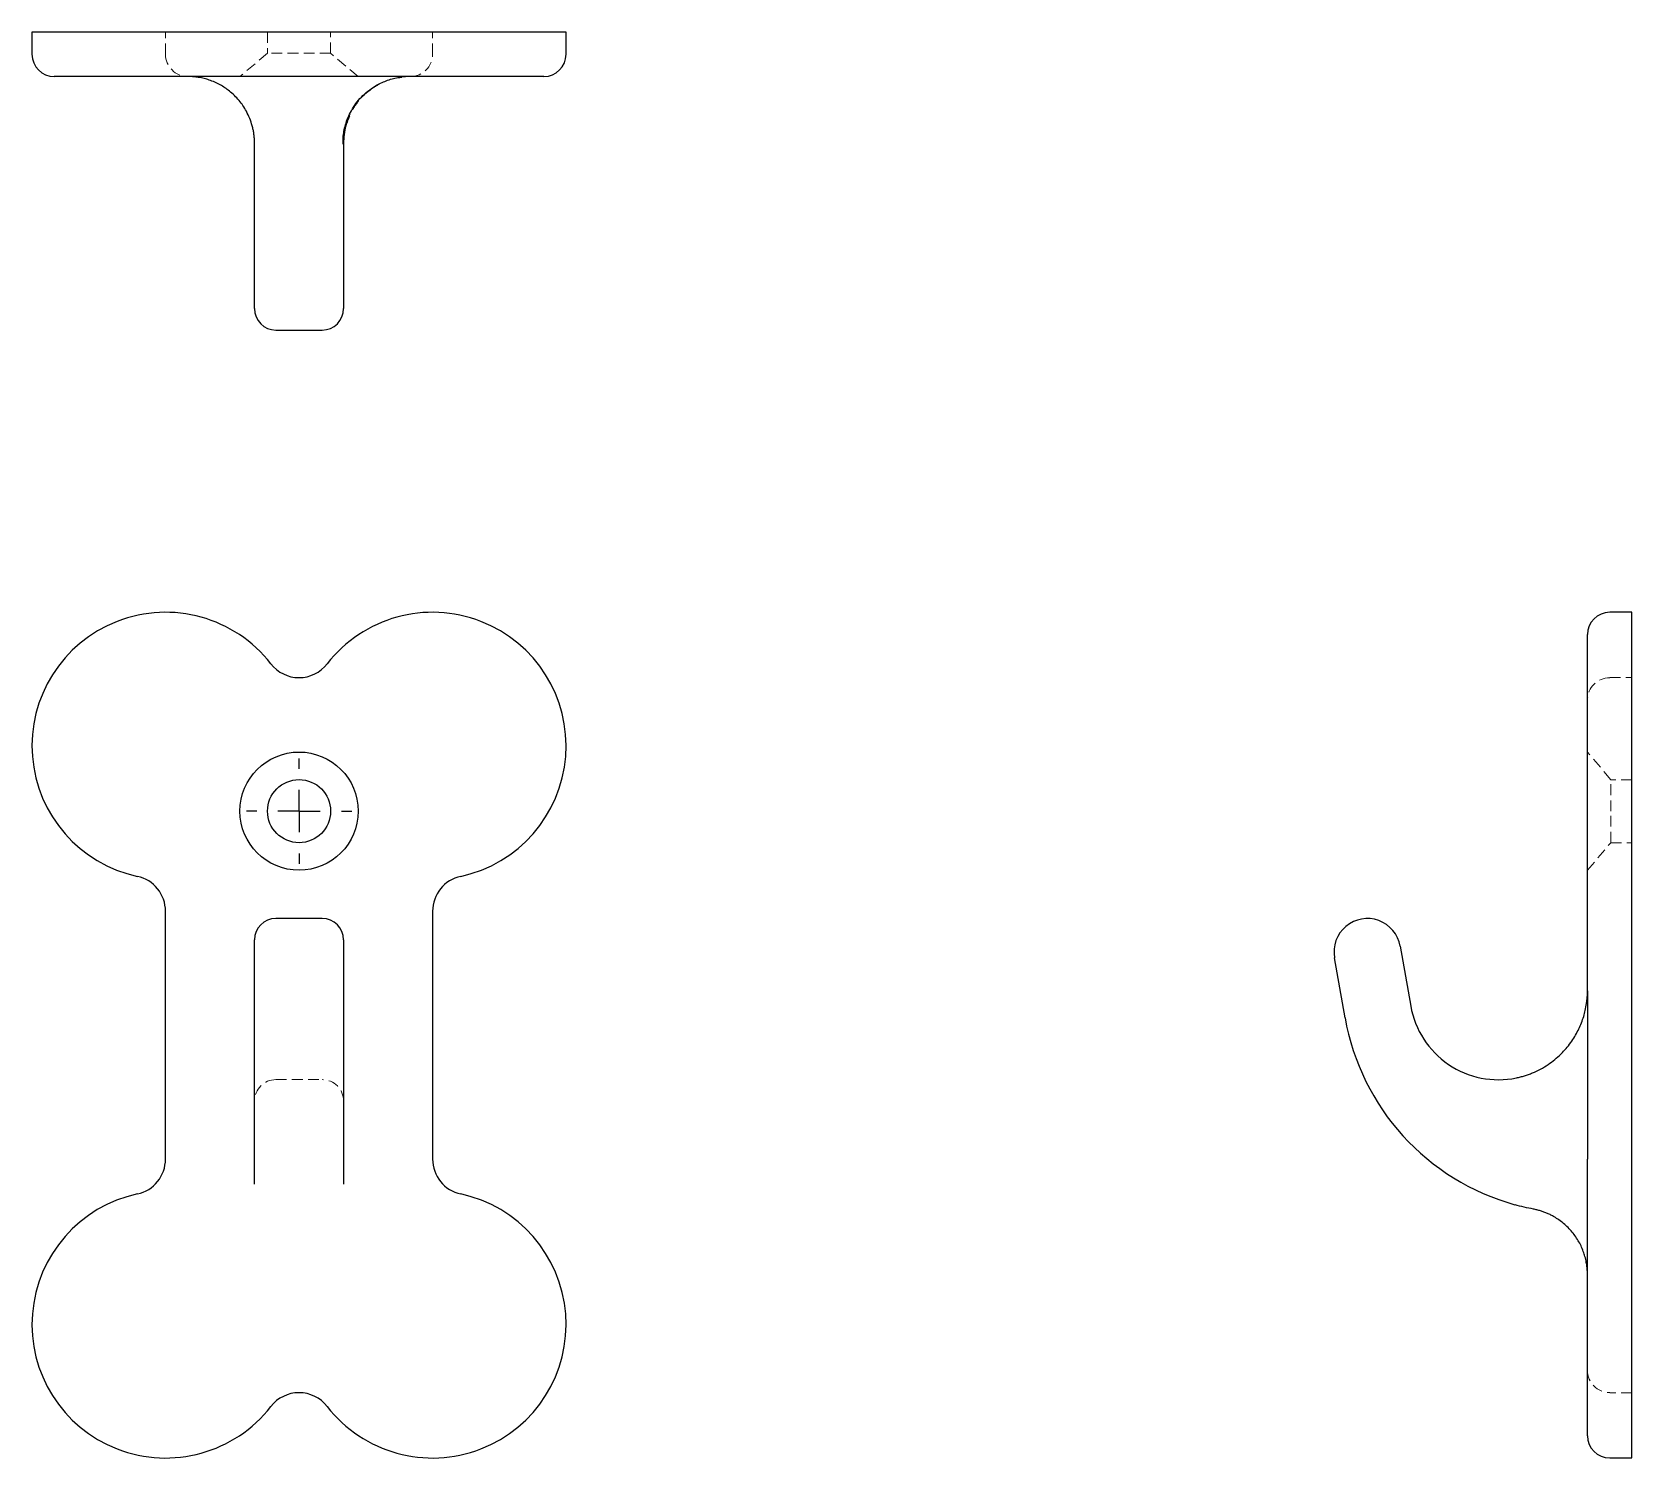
# Model space of a CAD drawing. Header units: millimetres. Extents: x 51 to 241, y 7 to 176.
import ezdxf

# ---------------------------------------------------------------- set-up
doc = ezdxf.new("R2010")
doc.units = ezdxf.units.MM
doc.linetypes.add('HIDDEN', pattern=[1.905, 1.27, -0.635])
doc.layers.add('10', color=7, linetype='Continuous')

# ---------------------------------------------------------------- blocks, each defined once
blk = doc.blocks.new('SW_CENTERMARKSYMBOL_0')
at = {"layer": '10', "color": 0}
for p, q in [((0, 5), (0, 6.23)), ((0, 0), (0, 2.5)), ((-5, 0), (-6.23, 0)), ((0, 0), (-2.5, 0)), ((0, 0), (0, -2.5)), ((0, 0), (2.5, 0)), ((5, 0), (6.23, 0)), ((0, -5), (0, -6.23))]:
    blk.add_line(p, q, dxfattribs=at)

msp = doc.modelspace()

# ---------------------------------------------------------------- linework, layer by layer
at = {"color": 7, "linetype": 'Continuous', "lineweight": 25}
for p, q in [((51.42, 175.62), (51.42, 172.99)), ((79.68, 175.62), (51.42, 175.62)), ((86.32, 175.62), (79.68, 175.62)), ((114.58, 175.62), (86.32, 175.62)), ((114.58, 172.99), (114.58, 175.62)), ((77.6, 170.36), (54.05, 170.36)), ((88.4, 170.36), (77.6, 170.36)), ((111.95, 170.36), (88.4, 170.36)), ((77.74, 146.98), (77.74, 162.46)), ((88.26, 162.46), (88.26, 146.98)), ((77.74, 145.73), (77.74, 146.98)), ((77.74, 142.91), (77.74, 145.73)), ((88.26, 146.98), (88.26, 145.73)), ((88.26, 145.73), (88.26, 142.91)), ((80.26, 140.38), (85.74, 140.38)), ((240.62, 107), (237.99, 107)), ((240.62, 75.77), (240.62, 107)), ((235.36, 78.35), (235.36, 104.37)), ((235.36, 71.66), (235.36, 78.35)), ((240.62, 71.66), (240.62, 75.77)), ((67.21, 42.34), (67.21, 71.66)), ((85.74, 70.79), (80.26, 70.79)), ((98.79, 71.66), (98.79, 42.34)), ((235.36, 62.26), (235.36, 71.66)), ((240.62, 42.34), (240.62, 71.66)), ((77.74, 66.59), (77.74, 68.26)), ((88.26, 68.26), (88.26, 66.59)), ((77.74, 59.5), (77.74, 66.59)), ((88.26, 66.59), (88.26, 59.5)), ((213.21, 67.53), (214.46, 60.44)), ((206.69, 59.06), (205.44, 66.16)), ((235.36, 62.26), (235.36, 42.34)), ((77.74, 39.38), (77.74, 59.5)), ((88.26, 59.5), (88.26, 39.38)), ((235.36, 35.65), (235.36, 42.34)), ((240.62, 38.23), (240.62, 42.34)), ((240.62, 7), (240.62, 38.23)), ((235.36, 9.63), (235.36, 35.65)), ((237.99, 7), (240.62, 7))]:
    msp.add_line(p, q, dxfattribs=at)
at = {"color": 7, "linetype": 'HIDDEN', "lineweight": 18}
for p, q in [((67.21, 172.99), (67.21, 175.62)), ((79.27, 175.62), (79.27, 173.1)), ((86.73, 173.1), (86.73, 175.62)), ((98.79, 172.99), (98.79, 175.62)), ((79.27, 173.1), (76.01, 170.36)), ((86.73, 173.1), (79.27, 173.1)), ((89.99, 170.36), (86.73, 173.1)), ((237.99, 99.28), (240.62, 99.28)), ((238.1, 87.21), (235.36, 90.48)), ((238.1, 83.49), (238.1, 87.21)), ((240.62, 87.21), (238.1, 87.21)), ((238.1, 79.76), (238.1, 83.49)), ((235.36, 76.5), (238.1, 79.76)), ((238.1, 79.76), (240.62, 79.76)), ((80.26, 51.74), (85.74, 51.74)), ((240.62, 14.72), (237.99, 14.72))]:
    msp.add_line(p, q, dxfattribs=at)
at = {"color": 7, "linetype": 'Continuous', "lineweight": 25}
for radius in [6.99, 3.73]:
    msp.add_circle((83, 83.49), radius, dxfattribs=at)
for centre, radius, start, end in [((54.05, 172.99), 2.63, 180, 270), ((111.95, 172.99), 2.63, 270, 0), ((80.26, 142.91), 2.53, 180, 270), ((85.74, 142.91), 2.53, 270, 0), ((67.21, 91.21), 15.79, 37.8636, 257.8468), ((98.79, 91.21), 15.79, 282.1532, 142.1364), ((237.99, 104.37), 2.63, 90, 180), ((83, 103.49), 4.21, 217.8636, 322.1364), ((63, 71.66), 4.21, 0, 77.8468), ((103, 71.66), 4.21, 102.1532, 180), ((80.26, 68.26), 2.53, 90, 180), ((85.74, 68.26), 2.53, 0, 90), ((209.33, 66.84), 3.95, 10, 190), ((234.26, 63.93), 28, 190, 254.5124), ((224.83, 62.26), 10.53, 190, 281.6313), ((63, 42.34), 4.21, 282.1532, 0), ((103, 42.34), 4.21, 180, 257.8468), ((67.21, 22.79), 15.79, 102.1532, 322.1364), ((98.79, 22.79), 15.79, 217.8636, 77.8468), ((83, 10.51), 4.21, 37.8636, 142.1364), ((237.99, 9.63), 2.63, 180, 270)]:
    msp.add_arc(centre, radius, start, end, dxfattribs=at)
at = {"color": 7, "linetype": 'HIDDEN', "lineweight": 18}
for centre, radius, start, end in [((69.84, 172.99), 2.63, 180, 270), ((96.16, 172.99), 2.63, 270, 0), ((237.99, 96.64), 2.63, 90, 180), ((80.26, 49.21), 2.53, 90, 180), ((85.74, 49.21), 2.53, 0, 90), ((237.99, 17.36), 2.63, 180, 270)]:
    msp.add_arc(centre, radius, start, end, dxfattribs=at)
at = {"color": 7, "linetype": 'Continuous', "lineweight": 25}
for points, knots in [([(77.74, 162.46), (77.74, 162.54), (77.73, 162.7), (77.72, 162.93), (77.71, 163.16), (77.68, 163.39), (77.65, 163.62), (77.62, 163.85), (77.57, 164.07), (77.52, 164.3), (77.4, 164.76), (77.18, 165.43), (76.68, 166.48), (75.89, 167.62), (74.83, 168.64), (73.63, 169.43), (72.62, 169.88), (71.76, 170.13), (71.16, 170.25), (70.52, 170.34), (70.09, 170.35), (69.84, 170.36)], [0, 0, 0, 0, 0.013313, 0.026742, 0.040301, 0.054, 0.067851, 0.081866, 0.096056, 0.110429, 0.124998, 0.185411, 0.250388, 0.366256, 0.50025, 0.615392, 0.749674, 0.808382, 0.874655, 0.926797, 1, 1, 1, 1]), ([(96.16, 170.36), (95.98, 170.35), (95.67, 170.35), (95.25, 170.31), (94.96, 170.27), (94.81, 170.24), (94.77, 170.23)], [0, 0, 0, 0, 0.373529, 0.678959, 0.916288, 1, 1, 1, 1]), ([(88.2, 162.35), (88.2, 162.62), (88.2, 163.14), (88.31, 163.91), (88.49, 164.69), (88.78, 165.52), (89.19, 166.36), (89.72, 167.19), (90.38, 167.96), (91.15, 168.65), (92.12, 169.33), (93.31, 169.88), (94.38, 170.21), (95.01, 170.26), (95.17, 170.27)], [0, 0, 0, 0, 0.054412, 0.102227, 0.159245, 0.224932, 0.29901, 0.38112, 0.469815, 0.565284, 0.666173, 0.806176, 0.952071, 1, 1, 1, 1]), ([(92.49, 169.45), (92.43, 169.42), (92.24, 169.32), (91.94, 169.14), (91.58, 168.9), (91.3, 168.69), (91.14, 168.55), (91.08, 168.5)], [0, 0, 0, 0, 0.116164, 0.385107, 0.639975, 0.880819, 1, 1, 1, 1]), ([(88.95, 165.68), (88.87, 165.49), (88.72, 165.13), (88.49, 164.41), (88.31, 163.53), (88.28, 162.81), (88.26, 162.46)], [0, 0, 0, 0, 0.202233, 0.39513, 0.705293, 1, 1, 1, 1]), ([(226.95, 51.95), (227.03, 51.97), (227.19, 52), (227.43, 52.06), (227.67, 52.13), (227.91, 52.2), (228.15, 52.27), (228.39, 52.36), (228.63, 52.44), (228.86, 52.54), (229.34, 52.74), (230.06, 53.11), (230.92, 53.65), (231.7, 54.27), (232.38, 54.91), (232.99, 55.59), (233.68, 56.52), (234.23, 57.48), (234.66, 58.46), (234.91, 59.2), (235.11, 59.96), (235.23, 60.6), (235.3, 61.17), (235.35, 61.68), (235.35, 62.05), (235.36, 62.26)], [0, 0, 0, 0, 0.01345, 0.026983, 0.040615, 0.054363, 0.06824, 0.082261, 0.096441, 0.110793, 0.12533, 0.185909, 0.250757, 0.311137, 0.376039, 0.436122, 0.50063, 0.625614, 0.685122, 0.749833, 0.808487, 0.874693, 0.907104, 0.948873, 1, 1, 1, 1]), ([(235.36, 28.68), (235.36, 28.77), (235.35, 28.95), (235.34, 29.2), (235.32, 29.43), (235.3, 29.63), (235.28, 29.8), (235.22, 30.15), (235.12, 30.64), (234.86, 31.5), (234.49, 32.34), (233.99, 33.14), (233.56, 33.71), (233.08, 34.24), (232.56, 34.72), (232.01, 35.15), (231.5, 35.47), (231.04, 35.73), (230.63, 35.92), (230.22, 36.08), (229.81, 36.22), (229.39, 36.34), (229.1, 36.4), (228.96, 36.43)], [0, 0, 0, 0, 0.029927, 0.057232, 0.081916, 0.103979, 0.12342, 0.14024, 0.216815, 0.284357, 0.427588, 0.499011, 0.565155, 0.632159, 0.694839, 0.753343, 0.80785, 0.842649, 0.876212, 0.908627, 0.93999, 0.970408, 1, 1, 1, 1])]:
    msp.add_open_spline(points, degree=3, knots=knots, dxfattribs=at)
at = {"color": 7, "linetype": 'HIDDEN', "lineweight": 18}
msp.add_open_spline([(91.45, 168.78), (91.29, 168.67), (90.87, 168.36), (90.25, 167.74), (89.65, 166.97), (89.17, 166.19), (88.81, 165.41), (88.52, 164.59), (88.33, 163.74), (88.24, 162.98), (88.24, 162.54), (88.24, 162.38)], degree=3, knots=[0, 0, 0, 0, 0.099362, 0.260443, 0.404394, 0.532304, 0.643605, 0.740212, 0.85842, 0.9482, 1, 1, 1, 1], dxfattribs=at)
at = {"color": 7, "linetype": 'Continuous', "lineweight": 25}
msp.add_open_spline([(228.96, 36.43), (228.23, 36.57), (227.51, 36.74), (226.79, 36.94)], degree=3, dxfattribs=at)

# ---------------------------------------------------------------- block references
at = {"layer": '10'}
msp.add_blockref('SW_CENTERMARKSYMBOL_0', (83, 83.49), dxfattribs=at)

doc.saveas('drawing.dxf')
